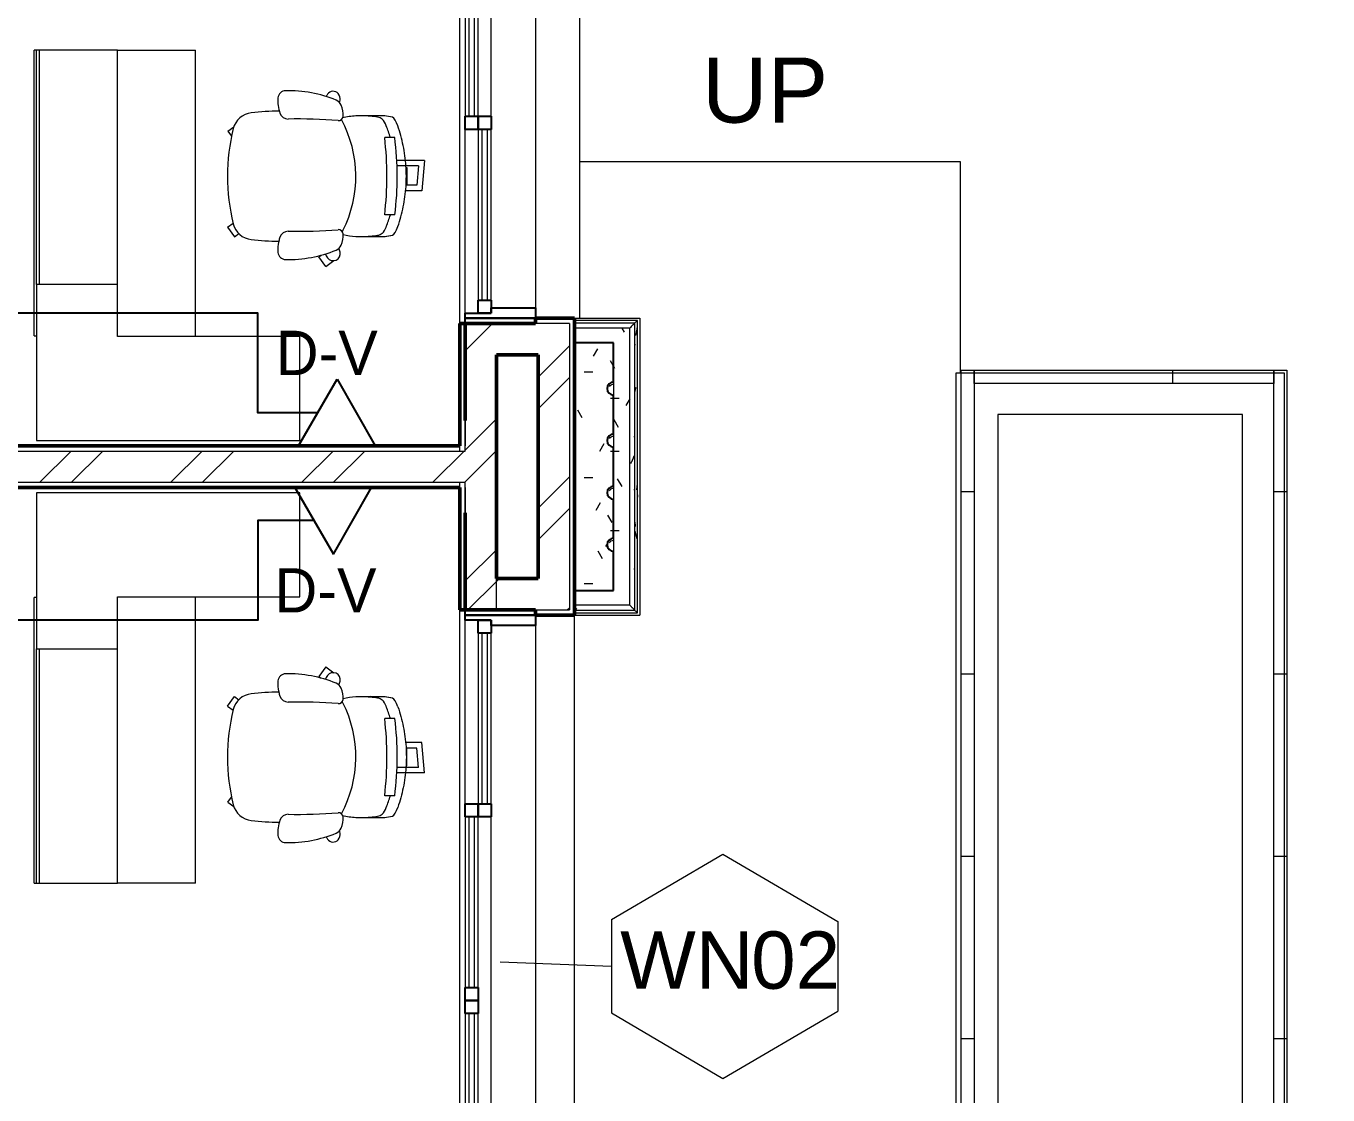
# Model space of a CAD drawing. Header units: millimetres. Extents: x -9358 to 257996, y -67499 to 9117.
# Drawn here: x 49064 to 54062, y -27161 to -23056 of the extents above; entities that cross this region are included whole.
import ezdxf
from ezdxf import colors
from ezdxf.entities.mleader import LeaderData, LeaderLine
from ezdxf.math import Vec2, Vec3

# ---------------------------------------------------------------- set-up
doc = ezdxf.new("R2010")
doc.units = ezdxf.units.MM
doc.header["$LTSCALE"] = 1000
for name, color, linetype, lineweight in [('A-FLR-PAT', 8, 'Continuous', 18), ('A-FRN', 8, 'Continuous', 9), ('A-LIN-30-1', 8, 'Continuous', 25), ('A-RMP', 8, 'Continuous', 9), ('A-RMP-TXT', 8, 'Continuous', 9), ('A-TYP-WIN', 8, 'Continuous', 0), ('A-WAL-CLD', 8, 'Continuous', 9), ('A-WAL-CMU', 8, 'Continuous', 50), ('A-WAL-FIN', 8, 'Continuous', 9), ('A-WAL-LOW-20', 8, 'Continuous', 18), ('A-WAL-LOW-20-1', 8, 'Continuous', 50), ('A-WAL-LOW-30', 8, 'Continuous', 18), ('A-WAL-PAT-1', 8, 'Continuous', 9), ('A-WIN', 8, 'Continuous', 9), ('A-WIN-1', 8, 'Continuous', 25), ('A-WIN-2', 8, 'Continuous', 18)]:
    doc.layers.add(name, color=color, linetype=linetype, lineweight=lineweight)
for name, color, linetype in [('CCTV', 4, 'Continuous'), ('CCTVNET', 6, 'Continuous'), ('DATANET', 4, 'Continuous')]:
    doc.layers.add(name, color=color, linetype=linetype)
doc.styles.add('Arial', font='arial.ttf', dxfattribs={"height": 250})
doc.styles.add('Arial_8', font='arial.ttf', dxfattribs={"height": 220})
doc.styles.add('ELEC', font='romant.shx', dxfattribs={"width": 0.8, "oblique": 15, "height": 0.18})
pattern_1 = [(45, (0, 0), (-251.4472, 251.4472), []), (45, (0, 381), (-251.4472, 251.4472), [])]
pattern_2 = [(0, (0, 0), (812.8, 203.2), [33.528, -576.072, 33.528, -576.072, -3251.2]), (0, (0, 0), (812.8, 203.2), [-1219.2, 33.528, -1185.672, 33.528, -576.072, -1422.4]), (0, (0, 0), (812.8, 203.2), [-3048, 33.528, -372.872, 33.528, -982.472]), (120, (304.8, 101.6), (-582.37636, 602.30545), [33.528, -576.072, 33.528, -576.072, -3251.2]), (120, (304.8, 101.6), (-582.37636, 602.30545), [-1219.2, 33.528, -1185.672, 33.528, -576.072, -1422.4]), (120, (304.8, 101.6), (-582.37636, 602.30545), [-3048, 33.528, -372.872, 33.528, -982.472]), (240, (406.4, 508), (-230.42364, -805.50545), [33.528, -576.072, 33.528, -576.072, -3251.2]), (240, (406.4, 508), (-230.42364, -805.50545), [-1219.2, 33.528, -1185.672, 33.528, -576.072, -1422.4]), (240, (406.4, 508), (-230.42364, -805.50545), [-3048, 33.528, -372.872, 33.528, -982.472])]
pattern_3 = [(0, (0, 0), (406.4, 101.6), [33.528, -271.272, 33.528, -271.272, -1625.6]), (0, (0, 0), (406.4, 101.6), [-609.6, 33.528, -576.072, 33.528, -271.272, -711.2]), (0, (0, 0), (406.4, 101.6), [-1524, 33.528, -169.672, 33.528, -474.472]), (120, (152.4, 50.8), (-291.18818, 301.15272), [33.528, -271.272, 33.528, -271.272, -1625.6]), (120, (152.4, 50.8), (-291.18818, 301.15272), [-609.6, 33.528, -576.072, 33.528, -271.272, -711.2]), (120, (152.4, 50.8), (-291.18818, 301.15272), [-1524, 33.528, -169.672, 33.528, -474.472]), (240, (203.2, 254), (-115.21182, -402.75272), [33.528, -271.272, 33.528, -271.272, -1625.6]), (240, (203.2, 254), (-115.21182, -402.75272), [-609.6, 33.528, -576.072, 33.528, -271.272, -711.2]), (240, (203.2, 254), (-115.21182, -402.75272), [-1524, 33.528, -169.672, 33.528, -474.472])]

# ---------------------------------------------------------------- blocks, each defined once
blk = doc.blocks.new('Window Tag - Window Tag-41068-01-Ground Floor Plan')
at = {"layer": 'A-TYP-WIN'}
for p, q in [((-4.506, 1.627), (-0.238, 4.142)), ((-0.238, 4.142), (4.181, 1.556)), ((-4.506, 1.627), (-4.506, -1.959)), ((4.181, 1.556), (4.181, -1.888)), ((-4.506, -1.959), (-0.238, -4.474)), ((-0.238, -4.474), (4.181, -1.888))]:
    blk.add_line(p, q, dxfattribs=at)
blk = doc.blocks.new('D-V')
at = {"color": 3}
blk.add_lwpolyline([(1.2, 256.5), (146.9, 0), (-146.9, 0), (1.2, 256.5)], dxfattribs=at)
at = {"layer": 'CCTV', "color": 2}
blk.add_attdef('D-V', (-225.1, 246.5), '', height=170, dxfattribs=at)
blk = doc.blocks.new('Walls 227 - Walls 6-1779137-01-Ground Floor Furniture Plan')
at = {"layer": 'A-WAL-PAT-1'}
h = blk.add_hatch(dxfattribs=at)
h.set_pattern_fill('FP_156', color=256, style=0, pattern_type=2)
h.set_pattern_definition([(270, (78214.7, -4950), (900, 6e-14), [700, -700]), (270, (78664.7, -4250), (1800, 1e-13), [700, -700]), (180, (78664.66, -4250), (-9e-14, -700), [])])
h.paths.add_polyline_path([(77775.1, -4250), (78925.1, -4250), (78925.1, -4200), (77775.1, -4200)], flags=0)
at = {"layer": 'A-WAL-LOW-20'}
for p, q in [((77775.1, -4200), (78925.1, -4200)), ((77775.1, -4250), (77775.1, -4200)), ((78925.1, -4200), (78925.1, -4250)), ((78925.1, -4250), (77775.1, -4250))]:
    blk.add_line(p, q, dxfattribs=at)
blk = doc.blocks.new('Walls 228 - Walls 6-1779154-01-Ground Floor Furniture Plan')
at = {"layer": 'A-WAL-PAT-1'}
h = blk.add_hatch(dxfattribs=at)
h.set_pattern_fill('FP_157', color=256, style=0, pattern_type=2)
h.set_pattern_definition([(270, (78475.1, -8744.6), (900, 6e-14), [700, -700]), (270, (78925, -8044.6), (1800, 1e-13), [700, -700]), (180, (78925.06, -8044.6), (-9e-14, -700), [])])
h.paths.add_polyline_path([(78925.1, -8800), (78975.1, -8800), (78975.1, -4200), (78925.1, -4200), (78925.1, -8513.1)], flags=0)
at = {"layer": 'A-WAL-LOW-20'}
for p, q in [((78925.1, -8800), (78925.1, -4200)), ((78925.1, -4200), (78975.1, -4200)), ((78975.1, -4200), (78975.1, -8800)), ((78975.1, -8800), (78925.1, -8800))]:
    blk.add_line(p, q, dxfattribs=at)
blk = doc.blocks.new('Walls 230 - Walls 6-1779188-01-Ground Floor Furniture Plan')
at = {"layer": 'A-WAL-PAT-1'}
h = blk.add_hatch(dxfattribs=at)
h.set_pattern_fill('FP_159', color=256, style=0, pattern_type=2)
h.set_pattern_definition([(270, (77295.1, -8744.6), (900, 6e-14), [700, -700]), (270, (77745, -8044.6), (1800, 1e-13), [700, -700]), (180, (77745.06, -8044.6), (-9e-14, -700), [])])
h.paths.add_polyline_path([(77695.1, -8800), (77745.1, -8800), (77745.1, -4200), (77695.1, -4200), (77695.1, -8513.1)], flags=0)
at = {"layer": 'A-WAL-LOW-20'}
for p, q in [((77695.1, -8800), (77695.1, -4200)), ((77695.1, -4200), (77745.1, -4200)), ((77745.1, -4200), (77745.1, -8800)), ((77745.1, -8800), (77695.1, -8800))]:
    blk.add_line(p, q, dxfattribs=at)
blk = doc.blocks.new('Sliding_Window_Double - 3000 x 2700-2663160-01-Ground Floor Furniture Plan')
at = {"layer": 'A-WIN'}
for p, q in [((-1336.3, 89.4), (1543.7, 89.4)), ((-651.8, -80.6), (-1306.3, -80.6)), ((808.2, -80.6), (-600.9, -80.6)), ((1513.7, -80.6), (859.1, -80.6)), ((-1306.3, -130.6), (-651.8, -130.6)), ((53.7, -130.6), (-600.9, -130.6)), ((808.2, -130.6), (153.7, -130.6)), ((859.1, -130.6), (1513.7, -130.6)), ((-651.8, -180.6), (-1356.3, -180.6)), ((-600.9, -180.6), (53.7, -180.6)), ((153.7, -180.6), (808.2, -180.6)), ((1563.7, -180.6), (859.1, -180.6))]:
    blk.add_line(p, q, dxfattribs=at)
at = {"layer": 'A-WIN-1'}
for p, q in [((-1376.3, 89.4), (-1336.3, 89.4)), ((-1376.3, -180.6), (-1376.3, 89.4)), ((-1376.3, 89.4), (-1376.3, -180.6)), ((-1336.3, 89.4), (-1336.3, -80.6)), ((1543.7, 89.4), (1583.7, 89.4)), ((1543.7, -80.6), (1543.7, 89.4)), ((1583.7, 89.4), (1583.7, -180.6)), ((1583.7, -180.6), (1583.7, 89.4)), ((-1356.3, -80.6), (-1356.3, -180.6)), ((-1336.3, -80.6), (-1356.3, -80.6)), ((-1356.3, -130.6), (-1356.3, -80.6)), ((-1356.3, -80.6), (-1306.3, -80.6)), ((-1306.3, -80.6), (-1306.3, -130.6)), ((-651.8, -130.6), (-651.8, -80.6)), ((-651.8, -80.6), (-600.9, -80.6)), ((-600.9, -80.6), (-600.9, -130.6)), ((808.2, -130.6), (808.2, -80.6)), ((808.2, -80.6), (859.1, -80.6)), ((859.1, -80.6), (859.1, -130.6)), ((1513.7, -130.6), (1513.7, -80.6)), ((1513.7, -80.6), (1563.7, -80.6)), ((1563.7, -80.6), (1543.7, -80.6)), ((1563.7, -180.6), (1563.7, -80.6)), ((1563.7, -80.6), (1563.7, -130.6)), ((-1306.3, -130.6), (-1356.3, -130.6)), ((-600.9, -130.6), (-651.8, -130.6)), ((-651.8, -180.6), (-651.8, -130.6)), ((-651.8, -130.6), (-600.9, -130.6)), ((-600.9, -130.6), (-600.9, -180.6)), ((53.7, -180.6), (53.7, -130.6)), ((53.7, -130.6), (103.7, -130.6)), ((103.7, -180.6), (103.7, -130.6)), ((103.7, -130.6), (153.7, -130.6)), ((103.7, -130.6), (103.7, -180.6)), ((153.7, -130.6), (153.7, -180.6)), ((808.2, -180.6), (808.2, -130.6)), ((808.2, -130.6), (859.1, -130.6)), ((859.1, -130.6), (808.2, -130.6)), ((859.1, -130.6), (859.1, -180.6)), ((1563.7, -130.6), (1513.7, -130.6)), ((-1376.3, -180.6), (-1396.3, -180.6)), ((-1356.3, -180.6), (-1376.3, -180.6)), ((-600.9, -180.6), (-651.8, -180.6)), ((103.7, -180.6), (53.7, -180.6)), ((153.7, -180.6), (103.7, -180.6)), ((859.1, -180.6), (808.2, -180.6)), ((1583.7, -180.6), (1563.7, -180.6)), ((1603.7, -180.6), (1583.7, -180.6))]:
    blk.add_line(p, q, dxfattribs=at)
at = {"layer": 'A-WIN-2'}
for p, q in [((-1306.3, -95.6), (-651.8, -95.6)), ((-1306.3, -115.6), (-1306.3, -95.6)), ((-651.8, -95.6), (-651.8, -115.6)), ((859.1, -95.6), (1513.7, -95.6)), ((859.1, -115.6), (859.1, -95.6)), ((1513.7, -95.6), (1513.7, -115.6)), ((-651.8, -115.6), (-1306.3, -115.6)), ((-600.9, -145.6), (53.7, -145.6)), ((-600.9, -165.6), (-600.9, -145.6)), ((53.7, -145.6), (53.7, -165.6)), ((153.7, -145.6), (808.2, -145.6)), ((153.7, -165.6), (153.7, -145.6)), ((808.2, -145.6), (808.2, -165.6)), ((1513.7, -115.6), (859.1, -115.6)), ((53.7, -165.6), (-600.9, -165.6)), ((808.2, -165.6), (153.7, -165.6))]:
    blk.add_line(p, q, dxfattribs=at)
blk = doc.blocks.new('Task chair 9554N35 - Task chair 9554N35-733048-01-Ground Floor Furniture Plan')
at = {"layer": 'A-FRN'}
for p, q in [((-59.9, 447.8), (56.2, 437.7)), ((-59.9, 447.8), (-59.9, 341.6)), ((-40.1, 424.9), (-40.1, 342.5)), ((-40.1, 424.9), (34.3, 418.4)), ((34.3, 418.4), (34.3, 377)), ((56.2, 437.7), (56.2, 375.4)), ((-33.2, 380), (34.3, 380)), ((-33.2, 377), (-33.2, 380)), ((-148.6, 333.2), (-148.6, 294.8)), ((148.6, 333.5), (148.6, 294.8)), ((208.7, 134.6), (213.5, 132.2)), ((309.5, 42.5), (303.3, 51.1)), ((346.3, 69.3), (309.5, 42.5)), ((346.3, 69.3), (324.3, 99.6)), ((-172.9, -306.8), (-189.9, -284.3)), ((-172.9, -306.8), (-153.2, -293.1)), ((196.3, -309), (180.3, -287)), ((196.3, -309), (233.1, -282.3)), ((233.1, -282.3), (220.5, -265))]:
    blk.add_line(p, q, dxfattribs=at)
for centre, radius, start, end in [((18.2, -231.9), 573.4, 106.914, 111.6297), ((1, -773.4), 1116.7, 82.4068, 97.6988), ((0, -988.3), 1291.7, 83.3947, 96.6053), ((-18.2, -231.9), 573.4, 68.3703, 73.086), ((1424.9, 239.6), 1657.1, 178.0847, 181.9153), ((192.1, 200.6), 424.1, 170.8754, 178.7196), ((-202, 267.3), 24.7, 131.8566, 178.735), ((202, 267.3), 24.7, 1.265, 48.1434), ((-192.1, 200.6), 424.1, 1.2804, 9.1246), ((-1424.9, 239.6), 1657.1, 358.0847, 1.9153), ((-5.9, 191.7), 225.5, 181.9153, 194.9895), ((1.2, -277.4), 461.4, 63.2725, 118.3184), ((5.9, 191.7), 225.5, 345.5179, 358.0847), ((157.4, -76.4), 485.9, 157.6228, 181.0987), ((-301, 96.7), 25.2, 129.5798, 236.5879), ((-296.1, 90.9), 32.8, 82.4202, 129.5798), ((-257.7, 94.4), 37, 114.5757, 157.5185), ((-304.4, 28.7), 95.5, 76.8701, 82.4202), ((-239, 54.3), 81.3, 83.0715, 114.7933), ((-231.5, 117.1), 18, 357.6261, 82.7084), ((1706.6, -39.8), 1926.5, 175.3495, 181.0799), ((223.3, 117.1), 18, 97.2916, 182.3739), ((-1714.8, -39.8), 1926.5, 358.9201, 4.6505), ((230.8, 54.3), 81.3, 65.2067, 96.9285), ((249.5, 94.4), 37, 22.4815, 65.4243), ((351.4, -138.5), 268.8, 102.9497, 106.1735), ((-165.6, -76.4), 485.9, 358.9013, 22.3772), ((297.3, 97.1), 27.1, 305.0503, 102.9497), ((-270.6, 142.7), 80.3, 236.5879, 244.0605), ((266.7, 140.7), 80.4, 293.4562, 305.0503), ((-298.4, -85.1), 30, 181.1693, 265.615), ((-253.5, -75.2), 34, 289.5716, 358.4217), ((245.3, -75.2), 34, 181.5783, 250.4284), ((290.2, -85.1), 30, 274.385, 358.8307), ((-289.7, 26.9), 142.3, 265.5931, 289.5716), ((875.8, -92.8), 1126, 180.8613, 186.3586), ((281.6, 26.9), 142.3, 250.4284, 257.1593), ((-875.8, -92.8), 1126, 353.6414, 359.0315), ((281.6, 26.9), 142.3, 257.1593, 274.4069), ((-163.7, -208.7), 80, 186.3586, 256.0584), ((163.7, -208.7), 80, 283.9417, 353.6414), ((0, 450.7), 759.4, 256.0584, 283.9417)]:
    blk.add_arc(centre, radius, start, end, dxfattribs=at)
for centre, major_axis, ratio, start_param, end_param in [((2833.6, 1083.6), (3058.7, 867.3), 0.246692, 3.007939, 3.042807), ((-182.4, 335.9), (44.1, 13.7), 0.260293, 1.734544, 2.951577), ((-178.1, 286.4), (48, 16.7), 0.376203, 1.755174, 2.42563), ((182.6, 337.1), (-43.9, 14.1), 0.248418, 3.3294, 4.551375), ((178.1, 286.7), (-48.1, 16.1), 0.383717, 3.814978, 4.524085), ((-2839.6, 1069.5), (-3064.8, 850.5), 0.246639, 3.238935, 3.272795), ((-2833.6, 1083.6), (-3058.7, 867.3), 0.246692, 3.240378, 3.275247)]:
    blk.add_ellipse(centre, major_axis=major_axis, ratio=ratio, start_param=start_param, end_param=end_param, dxfattribs=at)
blk.add_open_spline([(193.1, 345.6), (180.8, 349.8), (155.9, 357.6), (104.9, 369.7), (39.6, 378.5), (-39.7, 378.4), (-105, 369.4), (-155.9, 357.1), (-180.8, 349.3), (-193.1, 344.9)], degree=3, knots=[0, 0, 0, 0, 0.1, 0.2, 0.4, 0.6, 0.8, 0.9, 1, 1, 1, 1], dxfattribs=at)
blk = doc.blocks.new('secretary office - manager office -1 2-1846452-01-Ground Floor Furniture Plan')
at = {"layer": 'A-FRN'}
for p, q in [((-360, 310), (-950, 310)), ((-950, 310), (-950, 300)), ((-950, 300), (-950, -700)), ((-548, 320), (550, 320)), ((-548, 320), (-548, 310)), ((-350, 310), (-360, 310)), ((-350, 0), (-350, 310)), ((-350, 310), (550, 310)), ((550, 300), (-350, 300)), ((550, 300), (-350, 300)), ((550, 310), (550, 320)), ((550, 300), (550, 310)), ((550, 0), (550, 300)), ((-550, -700), (-550, 0)), ((-550, 0), (-350, 0)), ((-350, 0), (550, 0)), ((550, 0), (550, -300)), ((-550, -300), (550, -300)), ((-950, -700), (-550, -700))]:
    blk.add_line(p, q, dxfattribs=at)
blk = doc.blocks.new('Task chair 9554N35 - Task chair 9554N35-745676-01-Ground Floor Furniture Plan')
at = {"layer": 'A-FRN'}
for p, q in [((-172.9, 306.8), (-189.9, 284.3)), ((-172.9, 306.8), (-153.2, 293.1)), ((196.3, 309), (180.3, 287)), ((196.3, 309), (233.1, 282.3)), ((233.1, 282.3), (220.5, 265)), ((309.5, -42.5), (303.3, -51.1)), ((346.3, -69.3), (309.5, -42.5)), ((346.3, -69.3), (324.3, -99.6)), ((208.7, -134.6), (213.5, -132.2)), ((-148.6, -333.2), (-148.6, -294.8)), ((148.6, -333.5), (148.6, -294.8)), ((-59.9, -447.8), (-59.9, -341.6)), ((-40.1, -424.9), (-40.1, -342.5)), ((-33.2, -377), (-33.2, -380)), ((-33.2, -380), (34.3, -380)), ((34.3, -418.4), (34.3, -377)), ((56.2, -437.7), (56.2, -375.4)), ((-59.9, -447.8), (56.2, -437.7)), ((-40.1, -424.9), (34.3, -418.4))]:
    blk.add_line(p, q, dxfattribs=at)
for centre, radius, start, end in [((0, -450.7), 759.4, 76.0583, 103.9416), ((-163.7, 208.7), 80, 103.9416, 173.6414), ((163.7, 208.7), 80, 6.3586, 76.0583), ((875.8, 92.8), 1126, 173.6414, 179.1387), ((-875.8, 92.8), 1126, 0.9685, 6.3586), ((-298.4, 85.1), 30, 94.385, 178.8307), ((-289.7, -26.9), 142.3, 70.4284, 94.4069), ((-253.5, 75.2), 34, 1.5783, 70.4284), ((245.3, 75.2), 34, 109.5716, 178.4217), ((281.6, -26.9), 142.3, 102.8407, 109.5716), ((281.6, -26.9), 142.3, 85.5931, 102.8407), ((290.2, 85.1), 30, 1.1693, 85.615), ((157.4, 76.4), 485.9, 178.9013, 202.3772), ((1706.6, 39.8), 1926.5, 178.9201, 184.6505), ((-1714.8, 39.8), 1926.5, 355.3495, 1.0799), ((-165.6, 76.4), 485.9, 337.6228, 1.0987), ((-301, -96.7), 25.2, 123.4121, 230.4202), ((-270.6, -142.7), 80.3, 115.9395, 123.4121), ((297.3, -97.1), 27.1, 257.0503, 54.9497), ((266.7, -140.7), 80.4, 54.9497, 66.5438), ((-296.1, -90.9), 32.8, 230.4202, 277.5798), ((-257.7, -94.4), 37, 202.4815, 245.4243), ((-304.4, -28.7), 95.5, 277.5798, 283.1299), ((-239, -54.3), 81.3, 245.2067, 276.9285), ((-5.9, -191.7), 225.5, 165.0105, 178.0847), ((-231.5, -117.1), 18, 277.2916, 2.3739), ((1.2, 277.4), 461.4, 241.6816, 296.7275), ((223.3, -117.1), 18, 177.6261, 262.7084), ((230.8, -54.3), 81.3, 263.0715, 294.7933), ((5.9, -191.7), 225.5, 1.9153, 14.4821), ((249.5, -94.4), 37, 294.5757, 337.5185), ((351.4, 138.5), 268.8, 253.8265, 257.0503), ((1424.9, -239.6), 1657.1, 178.0847, 181.9153), ((-1424.9, -239.6), 1657.1, 358.0847, 1.9153), ((192.1, -200.6), 424.1, 181.2804, 189.1246), ((-192.1, -200.6), 424.1, 350.8754, 358.7196), ((-202, -267.3), 24.7, 181.265, 228.1434), ((0, 988.3), 1291.7, 263.3947, 276.6053), ((202, -267.3), 24.7, 311.8566, 358.735), ((18.2, 231.9), 573.4, 248.3703, 253.086), ((1, 773.4), 1116.7, 262.3012, 277.5932), ((-18.2, 231.9), 573.4, 286.914, 291.6297)]:
    blk.add_arc(centre, radius, start, end, dxfattribs=at)
for centre, major_axis, ratio, start_param, end_param in [((2833.6, -1083.6), (-3058.7, 867.3), 0.246692, 0.098786, 0.133654), ((-178.1, -286.4), (-48, 16.7), 0.376203, 0.715963, 1.386418), ((178.1, -286.7), (48.1, 16.1), 0.383717, 4.900693, 5.6098), ((-2833.6, -1083.6), (3058.7, 867.3), 0.246692, 6.149531, 6.184399), ((-2839.6, -1069.5), (3064.8, 850.5), 0.246639, 6.151983, 6.185843), ((-182.4, -335.9), (-44.1, 13.7), 0.260293, 0.190015, 1.407049), ((182.6, -337.1), (43.9, 14.1), 0.248418, 4.873403, 6.095378)]:
    blk.add_ellipse(centre, major_axis=major_axis, ratio=ratio, start_param=start_param, end_param=end_param, dxfattribs=at)
blk.add_open_spline([(193.1, -345.6), (180.8, -349.8), (155.9, -357.6), (104.9, -369.7), (39.6, -378.5), (-39.7, -378.4), (-105, -369.4), (-155.9, -357.1), (-180.8, -349.3), (-193.1, -344.9)], degree=3, knots=[0, 0, 0, 0, 0.1, 0.2, 0.4, 0.6, 0.8, 0.9, 1, 1, 1, 1], dxfattribs=at)
blk = doc.blocks.new('secretary office - manager office -1 2-1846450-01-Ground Floor Furniture Plan')
at = {"layer": 'A-FRN'}
for p, q in [((-550, 700), (-950, 700)), ((-950, 700), (-950, -300)), ((-550, 0), (-550, 700)), ((550, 300), (-550, 300)), ((550, 300), (550, 0)), ((-350, 0), (-550, 0)), ((550, 0), (-350, 0)), ((-350, -310), (-350, 0)), ((550, -300), (550, 0)), ((-950, -300), (-950, -310)), ((-950, -310), (-360, -310)), ((-548, -310), (-548, -320)), ((550, -320), (-548, -320)), ((-360, -310), (-350, -310)), ((-350, -300), (550, -300)), ((-350, -300), (550, -300)), ((550, -310), (-350, -310)), ((550, -310), (550, -300)), ((550, -320), (550, -310))]:
    blk.add_line(p, q, dxfattribs=at)
blk = doc.blocks.new('FP_424-01-Ground Floor Furniture Plan')
at = {"layer": 'A-WAL-PAT-1'}
for p, q in [((51304.2, -24692.4), (51307, -24688.4)), ((51307, -24688.4), (51310.7, -24685.2)), ((51310.7, -24685.2), (51315.2, -24683.2)), ((51315.2, -24683.2), (51320, -24682.6))]:
    blk.add_line(p, q, dxfattribs=at)
blk = doc.blocks.new('FP_425-01-Ground Floor Furniture Plan')
at = {"layer": 'A-WAL-PAT-1'}
for p, q in [((51304.2, -24492.2), (51306.9, -24488.1)), ((51306.9, -24488.1), (51310.7, -24485)), ((51310.7, -24485), (51315.2, -24483)), ((51315.2, -24483), (51320, -24482.3))]:
    blk.add_line(p, q, dxfattribs=at)
blk = doc.blocks.new('FP_426-01-Ground Floor Furniture Plan')
at = {"layer": 'A-WAL-PAT-1'}
for p, q in [((51304.2, -24292.5), (51306.9, -24288.4)), ((51306.9, -24288.4), (51310.7, -24285.3)), ((51310.7, -24285.3), (51315.1, -24283.3)), ((51315.1, -24283.3), (51320, -24282.6))]:
    blk.add_line(p, q, dxfattribs=at)
blk = doc.blocks.new('FP_427-01-Ground Floor Furniture Plan')
at = {"layer": 'A-WAL-PAT-1'}
for p, q in [((51304.3, -24892.4), (51307, -24888.3)), ((51307, -24888.3), (51310.7, -24885.2)), ((51310.7, -24885.2), (51315.2, -24883.2)), ((51315.2, -24883.2), (51320, -24882.6))]:
    blk.add_line(p, q, dxfattribs=at)
blk = doc.blocks.new('Walls 439 - Walls 304-2894502-01-Ground Floor Furniture Plan')
at = {"layer": 'A-WAL-PAT-1'}
h = blk.add_hatch(dxfattribs=at)
h.set_pattern_fill('FP_136', color=256, style=0, pattern_type=2)
h.set_pattern_definition(pattern_3)
h.paths.add_polyline_path([(51320, -25075), (51320, -24925), (51305.3, -24920.2), (51296.2, -24907.7), (51296.2, -24892.3), (51305.3, -24879.8), (51320, -24875), (51320, -24725), (51305.3, -24720.2), (51296.2, -24707.7), (51296.2, -24692.3), (51305.3, -24679.8), (51320, -24675), (51320, -24524.8), (51305.3, -24520), (51296.2, -24507.5), (51296.2, -24492), (51305.3, -24479.5), (51320, -24474.8), (51320, -24325), (51305.3, -24320.2), (51296.2, -24307.7), (51296.2, -24292.3), (51305.3, -24279.8), (51320, -24275), (51320, -24125), (51170, -24125), (51170, -25075), (51255.9, -25075)], flags=0)
at = {"layer": 'A-LIN-30-1'}
for p, q in [((51170, -24125), (51170, -25075)), ((51320, -24125), (51170, -24125)), ((51320, -24275), (51320, -24125)), ((51320, -24474.8), (51320, -24325)), ((51320, -24675), (51320, -24524.8)), ((51320, -24875), (51320, -24725)), ((51320, -25075), (51320, -24925)), ((51170, -25075), (51320, -25075))]:
    blk.add_line(p, q, dxfattribs=at)
for centre in [(51320, -24300), (51320, -24499.8), (51320, -24700), (51320, -24900)]:
    blk.add_arc(centre, 25, 90, 270, dxfattribs=at)
at = {"layer": 'A-WAL-FIN'}
for p, q in [((51320, -24275), (51320, -24300)), ((51320, -24300), (51320, -24325)), ((51320, -24474.8), (51320, -24499.8)), ((51320, -24499.8), (51320, -24524.8)), ((51320, -24675), (51320, -24700)), ((51320, -24700), (51320, -24725)), ((51320, -24875), (51320, -24900)), ((51320, -24900), (51320, -24925))]:
    blk.add_line(p, q, dxfattribs=at)
at = {"layer": 'A-WAL-LOW-20-1'}
for name in ['FP_426-01-Ground Floor Furniture Plan', 'FP_425-01-Ground Floor Furniture Plan', 'FP_424-01-Ground Floor Furniture Plan', 'FP_427-01-Ground Floor Furniture Plan']:
    blk.add_blockref(name, (0, 0), dxfattribs=at)
blk = doc.blocks.new('FP_428-01-Ground Floor Furniture Plan')
at = {"layer": 'A-WAL-LOW-20'}
blk.add_line((51170, -25151.2), (51401.4, -25151.2), dxfattribs=at)
at = {"layer": 'A-WAL-PAT-1'}
for p, q in [((51170.5, -25151.4), (51170, -25151.7)), ((51171, -25151.2), (51170.5, -25151.4)), ((51171.5, -25150.9), (51171, -25151.2)), ((51172, -25150.6), (51171.5, -25150.9)), ((51172.5, -25150.2), (51172, -25150.6)), ((51173, -25149.9), (51172.5, -25150.2)), ((51173.5, -25149.5), (51173, -25149.9)), ((51174, -25149.1), (51173.5, -25149.5)), ((51174.5, -25148.6), (51174, -25149.1)), ((51175, -25148.1), (51174.5, -25148.6)), ((51175.5, -25147.6), (51175, -25148.1)), ((51176, -25147.1), (51175.5, -25147.6)), ((51176.5, -25146.5), (51176, -25147.1)), ((51177.1, -25146), (51176.5, -25146.5)), ((51177.6, -25145.4), (51177.1, -25146)), ((51178.1, -25144.8), (51177.6, -25145.4))]:
    blk.add_line(p, q, dxfattribs=at)
blk = doc.blocks.new('FP_429-01-Ground Floor Furniture Plan')
at = {"layer": 'A-WAL-LOW-20'}
blk.add_line((51170, -25161), (51411.1, -25161), dxfattribs=at)
at = {"layer": 'A-WAL-PAT-1'}
blk.add_line((51352.5, -25162.1), (51350.9, -25161.9), dxfattribs=at)
blk = doc.blocks.new('FP_430-01-Ground Floor Furniture Plan')
at = {"layer": 'A-WAL-LOW-20'}
blk.add_line((51401.4, -25151.2), (51401.4, -24048.5), dxfattribs=at)
at = {"layer": 'A-WAL-PAT-1'}
for p, q in [((51402.3, -24133.6), (51402.4, -24132.7)), ((51402.4, -24131.8), (51402.5, -24130.9)), ((51402.4, -24132.7), (51402.4, -24131.8)), ((51402.5, -24129.9), (51402.5, -24129)), ((51402.5, -24130.9), (51402.5, -24129.9)), ((51402.2, -24485.6), (51398.1, -24485.6)), ((51386.2, -24587.1), (51386.7, -24586.2)), ((51386.7, -24586.2), (51387.2, -24585.3)), ((51387.2, -24585.3), (51387.7, -24584.4)), ((51387.7, -24584.4), (51388.2, -24583.5)), ((51388.2, -24583.5), (51388.7, -24582.6)), ((51388.7, -24582.6), (51389.1, -24581.7)), ((51389.1, -24581.7), (51389.6, -24580.8)), ((51389.6, -24580.8), (51390.1, -24579.9)), ((51390.1, -24579.9), (51390.5, -24579)), ((51390.5, -24579), (51391, -24578.1)), ((51391, -24578.1), (51391.4, -24577.1)), ((51391.4, -24577.1), (51391.8, -24576.2)), ((51391.8, -24576.2), (51392.3, -24575.3)), ((51392.3, -24575.3), (51392.7, -24574.4)), ((51392.7, -24574.4), (51393.1, -24573.5)), ((51393.1, -24573.5), (51393.5, -24572.6)), ((51393.5, -24572.6), (51393.9, -24571.7)), ((51393.9, -24571.7), (51394.3, -24570.8)), ((51394.3, -24570.8), (51394.7, -24569.9)), ((51394.7, -24569.9), (51395.1, -24569)), ((51395.1, -24569), (51395.5, -24568.1)), ((51395.5, -24568.1), (51395.8, -24567.2)), ((51395.8, -24567.2), (51396.2, -24566.3)), ((51396.2, -24566.3), (51396.5, -24565.4)), ((51396.5, -24565.4), (51396.9, -24564.4)), ((51396.9, -24564.4), (51397.2, -24563.5)), ((51397.2, -24563.5), (51397.5, -24562.6)), ((51397.5, -24562.6), (51397.8, -24561.7)), ((51397.8, -24561.7), (51398.1, -24560.8)), ((51398.1, -24560.8), (51398.4, -24559.9)), ((51398.4, -24559.9), (51398.7, -24559)), ((51398.7, -24559), (51399, -24558.1)), ((51402.2, -24688.8), (51398.1, -24688.8)), ((51400.1, -24810.3), (51400.4, -24811.2)), ((51400.4, -24811.2), (51400.6, -24812.1)), ((51400.6, -24812.1), (51400.8, -24813)), ((51400.8, -24813), (51401, -24813.9)), ((51401, -24813.9), (51401.1, -24814.8)), ((51401.1, -24814.8), (51401.3, -24815.7)), ((51401.3, -24815.7), (51401.5, -24816.6)), ((51401.5, -24816.6), (51401.6, -24817.5)), ((51401.6, -24817.5), (51401.7, -24818.4)), ((51401.7, -24818.4), (51401.9, -24819.3)), ((51401.9, -24819.3), (51402, -24820.2)), ((51402, -24820.2), (51402.1, -24821.1)), ((51402.1, -24821.1), (51402.2, -24822.1)), ((51402.2, -24822.1), (51402.2, -24823)), ((51402.2, -24823), (51402.3, -24823.9)), ((51402.3, -24823.9), (51402.4, -24824.8)), ((51402.4, -24824.8), (51402.4, -24825.7)), ((51402.4, -24825.7), (51402.5, -24826.6)), ((51402.5, -24826.6), (51402.5, -24827.5)), ((51402.5, -24827.5), (51402.5, -24828.4)), ((51402.5, -24828.4), (51402.5, -24829.3)), ((51402.2, -24993.6), (51398.1, -24993.6))]:
    blk.add_line(p, q, dxfattribs=at)
blk = doc.blocks.new('FP_431-01-Ground Floor Furniture Plan')
at = {"layer": 'A-WAL-LOW-20'}
blk.add_line((51411.1, -25161), (51411.1, -24038.8), dxfattribs=at)
at = {"layer": 'A-WAL-PAT-1'}
for p, q in [((51406.2, -24091.1), (51406.8, -24088.5)), ((51406.8, -24088.5), (51407.4, -24085.8)), ((51407.4, -24085.8), (51407.9, -24083.2)), ((51407.9, -24083.2), (51408.4, -24080.6)), ((51408.4, -24080.6), (51408.8, -24077.9)), ((51408.8, -24077.9), (51409.2, -24075.3)), ((51409.2, -24075.3), (51409.7, -24072.6)), ((51409.7, -24072.6), (51410, -24070)), ((51410, -24070), (51410.4, -24067.4)), ((51405, -24096.4), (51405.6, -24093.7)), ((51405.6, -24093.7), (51406.2, -24091.1)), ((51401.6, -24312.6), (51402.3, -24310)), ((51402.3, -24310), (51403, -24307.3)), ((51403, -24307.3), (51403.7, -24304.7)), ((51403.7, -24304.7), (51404.4, -24302)), ((51404.4, -24302), (51405.1, -24299.4)), ((51405.1, -24299.4), (51405.7, -24296.8)), ((51405.7, -24296.8), (51406.3, -24294.1)), ((51408.6, -24688.7), (51409.1, -24686.1)), ((51409.1, -24686.1), (51409.5, -24683.5)), ((51409.5, -24683.5), (51409.9, -24680.8)), ((51409.9, -24680.8), (51410.2, -24678.2)), ((51410.2, -24678.2), (51410.5, -24675.5)), ((51410.5, -24675.5), (51410.8, -24672.9)), ((51410.8, -24672.9), (51411.1, -24670.3)), ((51411.1, -24670.3), (51411.4, -24667.6)), ((51411.4, -24667.6), (51411.6, -24665)), ((51411.6, -24665), (51411.8, -24662.3)), ((51411.8, -24662.3), (51411.9, -24659.7)), ((51412.1, -24708.7), (51412.2, -24711.3)), ((51412.2, -24711.3), (51412.2, -24713.9)), ((51412.2, -24713.9), (51412.2, -24716.6)), ((51401.3, -24847.4), (51402.1, -24850.1)), ((51402.1, -24850.1), (51402.8, -24852.7)), ((51402.8, -24852.7), (51403.6, -24855.4)), ((51403.6, -24855.4), (51404.2, -24858)), ((51404.2, -24858), (51404.9, -24860.6)), ((51404.9, -24860.6), (51405.5, -24863.3)), ((51405.5, -24863.3), (51406.1, -24865.9)), ((51406.1, -24865.9), (51406.7, -24868.6)), ((51406.7, -24868.6), (51407.2, -24871.2)), ((51407.2, -24871.2), (51407.8, -24873.8)), ((51407.8, -24873.8), (51408.3, -24876.5))]:
    blk.add_line(p, q, dxfattribs=at)
blk = doc.blocks.new('FP_432-01-Ground Floor Furniture Plan')
at = {"layer": 'A-WAL-LOW-20'}
blk.add_line((51401.4, -24048.5), (51170, -24048.5), dxfattribs=at)
blk = doc.blocks.new('FP_433-01-Ground Floor Furniture Plan')
at = {"layer": 'A-WAL-LOW-20'}
blk.add_line((51411.1, -24038.8), (51170, -24038.8), dxfattribs=at)
blk = doc.blocks.new('Walls 440 - Walls 78-2894632-01-Ground Floor Furniture Plan')
at = {"layer": 'A-WAL-PAT-1'}
h = blk.add_hatch(dxfattribs=at)
h.set_pattern_fill('FP_190', color=256, style=0, pattern_type=2)
h.set_pattern_definition(pattern_3)
h.paths.add_polyline_path([(51320, -24300), (51318, -24304), (51318.6, -24304.9), (51319.6, -24301.5)], flags=0)
h.paths.add_polyline_path([(51320, -24499.8), (51318, -24503.7), (51318.6, -24504.7), (51319.6, -24501.3)], flags=0)
h.paths.add_polyline_path([(51320, -24700), (51318, -24704), (51318.6, -24704.9), (51319.6, -24701.5)], flags=0)
h.paths.add_polyline_path([(51320, -24900), (51318, -24904), (51318.6, -24904.9), (51319.6, -24901.5)], flags=0)
h.paths.add_polyline_path([(51320, -25131.5), (51381.7, -25131.5), (51381.7, -24068.2), (51170, -24068.2), (51170, -24125), (51320, -24125), (51320, -24275), (51320, -24275.6), (51320, -24324.2), (51320, -24325), (51320, -24474.8), (51320, -24475.4), (51320, -24523.9), (51320, -24524.8), (51320, -24675), (51320, -24675.6), (51320, -24724.2), (51320, -24725), (51320, -24875), (51320, -24875.6), (51319.8, -24924.4), (51320, -24925), (51320, -25075), (51170, -25075), (51170, -25131.5), (51305.3, -25131.5)], flags=0)
at = {"layer": 'A-WAL-LOW-20'}
for p, q in [((51381.7, -24068.2), (51170, -24068.2)), ((51381.7, -25131.5), (51381.7, -24068.2)), ((51381.7, -25131.5), (51170, -25131.5))]:
    blk.add_line(p, q, dxfattribs=at)
for points, knots in [([(51411.1, -24038.8), (51411.1, -24038.8), (51410.7, -24039.1), (51407.8, -24042.1), (51403.9, -24046), (51402, -24047.8)], [0.1701475, 0.1701475, 0.1701475, 0.1701475, 0.25, 0.5, 0.6488772, 0.6488772, 0.6488772, 0.6488772]), ([(51401.4, -24048.5), (51401.4, -24048.5), (51401.2, -24048.7), (51400.3, -24049.6), (51398.6, -24051.2), (51397, -24052.9), (51395.1, -24054.8), (51392.9, -24057), (51390.4, -24059.5), (51386.7, -24063.2), (51383.7, -24066.1), (51381.7, -24068.2)], [0.4599876, 0.4599876, 0.4599876, 0.4599876, 0.5, 0.6, 0.65, 0.7, 0.75, 0.8, 0.85, 0.9, 1, 1, 1, 1]), ([(51401.4, -25151.2), (51401.4, -25151.2), (51401.2, -25151.1), (51400.3, -25150.2), (51398.6, -25148.5), (51397, -25146.9), (51395.1, -25145), (51392.9, -25142.8), (51390.4, -25140.3), (51386.7, -25136.6), (51383.8, -25133.6), (51381.7, -25131.5)], [0.4599876, 0.4599876, 0.4599876, 0.4599876, 0.5, 0.6, 0.65, 0.7, 0.75, 0.8, 0.85, 0.9, 1, 1, 1, 1]), ([(51411.1, -25161), (51411.1, -25161), (51410.7, -25160.6), (51407.8, -25157.7), (51403.9, -25153.8), (51402, -25151.9)], [0.1701475, 0.1701475, 0.1701475, 0.1701475, 0.25, 0.5, 0.6488772, 0.6488772, 0.6488772, 0.6488772])]:
    blk.add_open_spline(points, degree=3, knots=knots, dxfattribs=at)
for name in ['FP_433-01-Ground Floor Furniture Plan', 'FP_431-01-Ground Floor Furniture Plan', 'FP_432-01-Ground Floor Furniture Plan', 'FP_430-01-Ground Floor Furniture Plan', 'FP_428-01-Ground Floor Furniture Plan', 'FP_429-01-Ground Floor Furniture Plan']:
    blk.add_blockref(name, (0, 0), dxfattribs=at)
blk = doc.blocks.new('G')
at = {"layer": 'A-WAL-PAT-1'}
h = blk.add_hatch(dxfattribs=at)
h.set_pattern_fill('FP_2', color=256, style=0, pattern_type=2)
h.set_pattern_definition(pattern_2)
h.paths.add_polyline_path([(50750, -24540), (50750, -24050), (50730, -24050), (50730, -24540)], flags=0)
h.paths.add_polyline_path([(50750, -21050), (50750, -20750), (50730, -20750), (50730, -21050)], flags=0)
h = blk.add_hatch(dxfattribs=at)
h.set_pattern_fill('FP_1', color=256, style=0, pattern_type=2)
h.set_pattern_definition(pattern_1)
h.paths.add_polyline_path([(50750, -25150), (50870, -25150), (50870, -24050), (50750, -24050), (50750, -25030)], flags=0)
h = blk.add_hatch(dxfattribs=at)
h.set_pattern_fill('FP_1', color=256, style=0, pattern_type=2)
h.set_pattern_definition(pattern_1)
h.paths.add_polyline_path([(51030, -24170), (51150, -24170), (51150, -24050), (50870, -24050), (50870, -24170)], flags=0)
h = blk.add_hatch(dxfattribs=at)
h.set_pattern_fill('FP_1', color=256, style=0, pattern_type=2)
h.set_pattern_definition(pattern_1)
h.paths.add_polyline_path([(51150, -25030), (51150, -24170), (51030, -24170), (51030, -25030)], flags=0)
h = blk.add_hatch(dxfattribs=at)
h.set_pattern_fill('FP_1', color=256, style=0, pattern_type=2)
h.set_pattern_definition(pattern_1)
h.paths.add_polyline_path([(50750, -24660), (50750, -24540), (44760, -24540), (44760, -24660), (50730, -24660)], flags=0)
h = blk.add_hatch(dxfattribs=at)
h.set_pattern_fill('FP_2', color=256, style=0, pattern_type=2)
h.set_pattern_definition(pattern_2)
h.paths.add_polyline_path([(50730, -24680), (50730, -24660), (44780, -24660), (44780, -24680), (50272.7, -24680)], flags=0)
h = blk.add_hatch(dxfattribs=at)
h.set_pattern_fill('FP_2', color=256, style=0, pattern_type=2)
h.set_pattern_definition(pattern_2)
h.paths.add_polyline_path([(50750, -28640), (50750, -28150), (50730, -28150), (50730, -28640)], flags=0)
h.paths.add_polyline_path([(50730, -25150), (50750, -25150), (50750, -24660), (50730, -24660), (50730, -24927.1)], flags=0)
h = blk.add_hatch(dxfattribs=at)
h.set_pattern_fill('FP_1', color=256, style=0, pattern_type=2)
h.set_pattern_definition(pattern_1)
h.paths.add_polyline_path([(50870, -25150), (51150, -25150), (51150, -25030), (50870, -25030)], flags=0)
at = {"layer": 'A-FLR-PAT'}
for p, q in [((51190, -24030), (51190, -21060.7)), ((51170, -24030), (51190, -24030)), ((51170, -28130), (51170, -25170))]:
    blk.add_line(p, q, dxfattribs=at)
at = {"layer": 'A-RMP'}
for p, q in [((51190, -23427.9), (52650, -23427.9)), ((52650, -23427.9), (52650, -24240))]:
    blk.add_line(p, q, dxfattribs=at)
at = {"layer": 'A-WAL-CLD'}
for p, q in [((51150, -24050), (51020, -24050)), ((51150, -24050), (51150, -25150)), ((50750, -24423.3), (50750, -24520)), ((50750, -24540), (50750, -24423.3)), ((44760, -24540), (50750, -24540)), ((50730, -24540), (50730, -24520)), ((44760, -24660), (50750, -24660)), ((50730, -24680), (50730, -24660)), ((50750, -24776.7), (50750, -24660)), ((50750, -24680), (50750, -24776.7)), ((50870, -25150), (50870, -25030)), ((51020, -25150), (51150, -25150))]:
    blk.add_line(p, q, dxfattribs=at)
at = {"layer": 'A-WAL-CMU'}
for p, q in [((51170, -24030), (51020, -24030)), ((51020, -24030), (51020, -24050)), ((51170, -25170), (51170, -24030)), ((50730, -24050), (50730, -24520)), ((50750, -24050), (50730, -24050)), ((50750, -24050), (50750, -24423.3)), ((50750, -24423.3), (50750, -24050)), ((51020, -24050), (50750, -24050)), ((50870, -25030), (50870, -24170)), ((50870, -24170), (51030, -24170)), ((51030, -24170), (51030, -25030)), ((50730, -24520), (44780, -24520)), ((44780, -24680), (50730, -24680)), ((50730, -24680), (50730, -25150)), ((50750, -24776.7), (50750, -25030)), ((50750, -25150), (50750, -24776.7)), ((50750, -25030), (50750, -25150)), ((51030, -25030), (50870, -25030)), ((50730, -25150), (50750, -25150)), ((50750, -25150), (51020, -25150)), ((51020, -25150), (51020, -25170)), ((51020, -25170), (51170, -25170))]:
    blk.add_line(p, q, dxfattribs=at)
at = {"layer": 'A-WAL-LOW-30'}
for p, q in [((50730, -24050), (50730, -21050)), ((51170, -24030), (51420, -24030)), ((51420, -24030), (51420, -25170)), ((52634.6, -28820), (52634.6, -24240)), ((52634.6, -24240), (53894.6, -24240)), ((53894.6, -24240), (53894.6, -28820)), ((52794.6, -24400), (52794.6, -28660)), ((53734.6, -24400), (52794.6, -24400)), ((53734.6, -28660), (53734.6, -24400)), ((50730, -28150), (50730, -25150)), ((51170, -25170), (51420, -25170))]:
    blk.add_line(p, q, dxfattribs=at)
at = {"layer": 'A-FRN'}
for name, p, rotation in [('secretary office - manager office -1 2-1846452-01-Ground Floor Furniture Plan', (49415, -23550), 89.99999999999748), ('Task chair 9554N35 - Task chair 9554N35-733048-01-Ground Floor Furniture Plan', (50146.2, -23484.5), 270.0000000000021), ('secretary office - manager office -1 2-1846450-01-Ground Floor Furniture Plan', (49415, -25650), 270.0000000000019), ('Task chair 9554N35 - Task chair 9554N35-745676-01-Ground Floor Furniture Plan', (50146.2, -25715.5), 89.99999999999709)]:
    blk.add_blockref(name, p, dxfattribs=dict(at, rotation=rotation))
at = {"layer": 'A-WAL-LOW-20'}
for name, p in [('Walls 440 - Walls 78-2894632-01-Ground Floor Furniture Plan', (0, 0)), ('Walls 230 - Walls 6-1779188-01-Ground Floor Furniture Plan', (-25040.5, -20030)), ('Walls 227 - Walls 6-1779137-01-Ground Floor Furniture Plan', (-25070.5, -20030)), ('Walls 228 - Walls 6-1779154-01-Ground Floor Furniture Plan', (-25070.5, -20030))]:
    blk.add_blockref(name, p, dxfattribs=at)
at = {"layer": 'A-WAL-LOW-20-1'}
blk.add_blockref('Walls 439 - Walls 304-2894502-01-Ground Floor Furniture Plan', (0, 0), dxfattribs=at)
at = {"layer": 'A-WIN', "rotation": 270.0000000000002}
for p in [(50930.6, -22446.3), (50930.6, -26546.3)]:
    blk.add_blockref('Sliding_Window_Double - 3000 x 2700-2663160-01-Ground Floor Furniture Plan', p, dxfattribs=at)
at = {"layer": 'A-RMP-TXT', "insert": (51658.7, -23028.8), "char_height": 250, "width": 579.193, "attachment_point": 1, "line_spacing_factor": 0.941778, "style": 'Arial', "bg_fill": 3, "box_fill_scale": 1.25, "bg_fill_color": 9, "bg_fill_true_color": 13158600, "bg_fill_transparency": 0}
blk.add_mtext('UP', dxfattribs=at)

msp = doc.modelspace()

# ---------------------------------------------------------------- block references
msp.add_blockref('G', (0, -148.1))

# ---------------------------------------------------------------- next in the draw order: linework, layer by layer
at = {"layer": 'A-TYP-WIN'}
msp.add_line((50885, -26650), (51312, -26666.6), dxfattribs=at)
at = {"layer": 'DATANET', "color": 3}
for points in [[(50183.5, -24540.9), (49954, -24540.9), (49954, -24159.1), (42815, -24159.1)], [(50169.8, -24955.3), (49954, -24955.3), (49954, -25337.1), (42815, -25337.1)]]:
    msp.add_lwpolyline(points, dxfattribs=at)

# ---------------------------------------------------------------- next in the draw order: block references
at = {"layer": 'A-TYP-WIN', "xscale": 99.99999999999991, "yscale": 99.99999999999991, "zscale": 99.99999999999991}
msp.add_blockref('Window Tag - Window Tag-41068-01-Ground Floor Plan', (51762.7, -26650), dxfattribs=at)
at = {"layer": 'DATANET', "color": 3}
ref = msp.add_blockref('D-V', (50257, -24668.1), dxfattribs=at)
ref.add_attrib('D-V', 'D-V', (50023, -24396.1), dxfattribs={"layer": 'CCTV', "color": 3, "height": 170})
ref = msp.add_blockref('D-V', (50243.3, -24828.1), dxfattribs=dict(at, xscale=-1, rotation=180))
ref.add_attrib('D-V', 'D-V', (50018.3, -25308.1), dxfattribs={"layer": 'CCTV', "color": 3, "height": 170})

# ---------------------------------------------------------------- next in the draw order: texts
at = {"layer": 'A-TYP-WIN', "char_height": 220, "attachment_point": 1, "style": 'Arial_8'}
for s, insert, width in [('WN', (51345.2, -26533.1), 609.282), ('02', (51847.9, -26533.1), 400.844)]:
    msp.add_mtext(s, dxfattribs=dict(at, insert=insert, width=width))

# ---------------------------------------------------------------- next in the draw order: leaders
at = {"layer": 'CCTVNET', "color": 3}
ml = msp.add_multileader_mtext('Standard', dxfattribs=at)
ml.set_content('{\\C6;CABLE TRUNK (200X100X150mm) FOR CCTV & ACCESS CONTROL}', color=2, style='ELEC')
ml.set_leader_properties(color=6)
ml.build(insert=Vec2(0, 0))
ml.multileader.update_dxf_attribs({"text_left_attachment_type": 6, "text_right_attachment_type": 6, "dogleg_length": 1703.1, "arrow_head_size": 151.4})
ctx = ml.context
ctx.base_point, ctx.char_height, ctx.arrow_head_size, ctx.landing_gap_size, ctx.plane_origin = Vec3(31346.6, -23816.1), 227.107, 151.4, 22.7, Vec3(18342.7, -61158)
ctx.left_attachment, ctx.right_attachment = 6, 6
notes = []
notes.append((ctx, [(1, (1, 1, 0), (41227.7, -23816.1), (-1, 0), 177.6, [(0, [(42270.3, -23391.6)], 0, [])])]))
ctx.mtext.insert, ctx.mtext.width, ctx.mtext.line_spacing_factor, ctx.mtext.flow_direction = Vec3(31369.3, -23513.3), 213786.42, 2, 5
for ctx, leaders in notes:
    for number, flags, end, landing, length, lines in leaders:
        leader = LeaderData()
        leader.index, (leader.has_last_leader_line, leader.has_dogleg_vector, leader.attachment_direction) = number, flags
        leader.last_leader_point, leader.dogleg_vector, leader.dogleg_length = Vec3(end), Vec3(landing), length
        for number, points, colour, breaks in lines:
            line = LeaderLine()
            line.index, line.vertices, line.color, line.breaks = number, Vec3.list(points), colors.encode_raw_color(colour), breaks
            leader.lines.append(line)
        ctx.leaders.append(leader)

doc.saveas('drawing.dxf')
